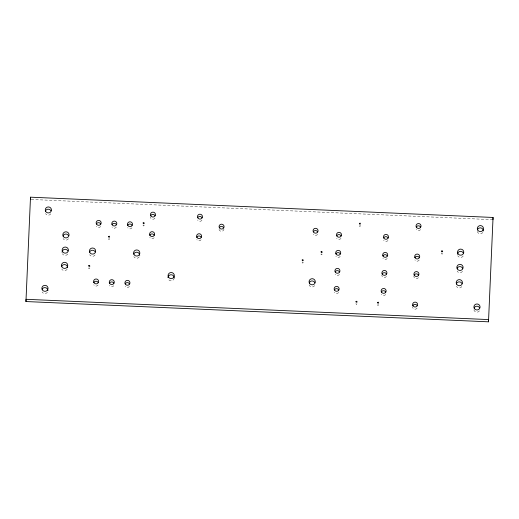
<?xml version="1.0" encoding="UTF-8"?>
<svg xmlns="http://www.w3.org/2000/svg" width="519" height="519" viewBox="0 0 519 519"><rect width="100%" height="100%" fill="white"/><g stroke="black" fill="none" stroke-linecap="round" stroke-linejoin="round"><path stroke-width="0.39" stroke-dasharray="2.6 1.95" d="M302.09 262.186L302.59 263.114L303.135 262.835L302.947 262.004M355.904 303.667L356.397 304.588L356.968 303.712M441.747 253.045L441.487 253.856L442.318 254.109L442.577 253.298L442.058 252.974M31.198 199.458L492.94 219.699M482.884 232.441A3.088 3.004 2.9 0 1 477.195 230.683M479.478 310.829A3.088 3.004 2.9 0 1 473.789 309.077M47.443 292.191A3.088 3.004 2.9 0 1 42.104 291.957M50.856 213.796A3.088 3.004 2.9 0 1 45.51 213.562M174.209 277.944A3.133 3.056 2.9 0 1 168.299 279.216M314.709 285.632A3.133 3.056 2.9 0 1 308.928 283.854M418.444 277.6A2.504 2.439 2.9 0 1 413.825 276.173M417.114 308.111A2.504 2.439 2.9 0 1 412.495 306.69M420.533 229.541A2.504 2.439 2.9 0 1 416.199 229.353M419.209 260.058A2.504 2.439 2.9 0 1 414.869 259.87M223.968 228.97A2.504 2.439 2.9 0 1 221.36 231.299A2.504 2.439 2.9 0 1 218.96 228.749M317.57 234.296A2.504 2.439 2.9 0 1 313.229 234.108M95.081 254.939A3.133 3.056 2.9 0 1 89.651 254.699M139.235 256.879A3.133 3.056 2.9 0 1 133.811 256.639M463.182 256.036A3.133 3.056 2.9 0 1 457.752 255.796M462.52 271.288A3.133 3.056 2.9 0 1 457.09 271.054M461.852 286.546A3.133 3.056 2.9 0 1 456.428 286.313M386.428 276.432A2.504 2.439 2.9 0 1 381.802 275.012M339.432 274.376A2.504 2.439 2.9 0 1 335.092 274.181M340.211 256.354A2.504 2.439 2.9 0 1 335.877 256.165M387.206 258.417A2.504 2.439 2.9 0 1 382.873 258.222M154.111 237.663A2.504 2.439 2.9 0 1 149.77 237.468M201.106 239.72A2.504 2.439 2.9 0 1 196.766 239.531M338.648 292.392A2.504 2.439 2.9 0 1 334.307 292.203M385.643 294.455A2.504 2.439 2.9 0 1 381.303 294.267M387.991 240.394A2.504 2.439 2.9 0 1 383.658 240.2M340.996 238.331A2.504 2.439 2.9 0 1 336.662 238.143M154.96 218.142A2.504 2.439 2.9 0 1 150.341 216.715M201.956 220.199A2.504 2.439 2.9 0 1 197.616 220.011M113.778 285.664A2.504 2.439 2.9 0 1 109.438 285.476M129.439 286.352A2.504 2.439 2.9 0 1 125.105 286.164M98.11 284.976A2.504 2.439 2.9 0 1 93.77 284.788M116.321 227.095A2.504 2.439 2.9 0 1 111.981 226.907M131.988 227.783A2.504 2.439 2.9 0 1 127.648 227.594M100.654 226.414A2.504 2.439 2.9 0 1 96.32 226.219M68.476 238.727A3.133 3.056 2.9 0 1 63.046 238.487M67.807 253.986A3.133 3.056 2.9 0 1 62.384 253.746M67.146 269.244A3.133 3.056 2.9 0 1 61.722 269.004M88.671 267.875L88.859 268.706L89.709 268.524L89.521 267.694L88.671 267.875M108.477 238.649L108.666 239.48L109.515 239.298L109.327 238.468L108.477 238.649M143.049 225.123L143.238 225.953L144.094 225.771L143.899 224.941L143.049 225.123M320.989 253.986L321.177 254.816L322.027 254.634L321.838 253.804L320.989 253.986M359.297 225.577L359.485 226.407L360.342 226.226L360.147 225.395L359.297 225.577M377.488 304.614L377.676 305.444L378.526 305.256L378.338 304.426L377.488 304.614"/><path stroke-width="0.78" d="M25.95 301.539L30.504 197.181L493.05 217.461L488.496 321.819L25.95 301.539L26.06 299.301L488.613 319.581L488.496 321.819M30.387 199.419L30.504 197.181M492.94 219.699L493.05 217.461M477.675 229.203A3.088 3.004 2.9 0 1 483.364 230.955M474.269 307.592A3.088 3.004 2.9 0 1 479.608 307.825M42.234 288.953A3.088 3.004 2.9 0 1 47.923 290.705M45.646 210.558A3.088 3.004 2.9 0 1 50.985 210.792M167.942 277.671A3.133 3.056 2.9 0 1 171.212 274.759A3.133 3.056 2.9 0 1 174.209 277.944M309.415 282.342A3.133 3.056 2.9 0 1 314.838 282.583M414.214 274.966A2.504 2.439 2.9 0 1 418.548 275.161M412.884 305.483A2.504 2.439 2.9 0 1 417.224 305.672M416.303 226.913A2.504 2.439 2.9 0 1 420.637 227.101M414.973 257.43A2.504 2.439 2.9 0 1 419.313 257.619M219.349 227.549A2.504 2.439 2.9 0 1 223.683 227.737M313.34 231.669A2.504 2.439 2.9 0 1 317.673 231.857M89.787 251.65A3.133 3.056 2.9 0 1 95.211 251.89M133.941 253.59A3.133 3.056 2.9 0 1 139.721 255.367M457.401 254.252A3.133 3.056 2.9 0 1 463.311 252.98M457.226 267.999A3.133 3.056 2.9 0 1 462.65 268.239M456.558 283.257A3.133 3.056 2.9 0 1 461.988 283.497M382.192 273.805A2.504 2.439 2.9 0 1 386.532 273.993M335.196 271.742A2.504 2.439 2.9 0 1 339.536 271.937M335.981 253.726A2.504 2.439 2.9 0 1 340.321 253.914M382.977 255.783A2.504 2.439 2.9 0 1 387.317 255.977M149.881 235.036A2.504 2.439 2.9 0 1 154.214 235.224M196.876 237.092A2.504 2.439 2.9 0 1 201.21 237.28M334.418 289.764A2.504 2.439 2.9 0 1 338.751 289.959M381.413 291.827A2.504 2.439 2.9 0 1 385.747 292.015M383.762 237.767A2.504 2.439 2.9 0 1 388.095 237.955M336.766 235.704A2.504 2.439 2.9 0 1 341.1 235.892M150.731 215.508A2.504 2.439 2.9 0 1 155.064 215.703M197.72 217.571A2.504 2.439 2.9 0 1 202.06 217.759M109.541 283.037A2.504 2.439 2.9 0 1 113.882 283.225M125.209 283.724A2.504 2.439 2.9 0 1 129.542 283.912M93.881 282.349A2.504 2.439 2.9 0 1 98.214 282.537M112.091 224.468A2.504 2.439 2.9 0 1 116.425 224.662M127.752 225.155A2.504 2.439 2.9 0 1 132.092 225.343M96.424 223.78A2.504 2.439 2.9 0 1 100.764 223.974M63.182 235.438A3.133 3.056 2.9 0 1 68.605 235.678M62.027 252.202A3.133 3.056 2.9 0 1 67.944 250.937M61.852 265.955A3.133 3.056 2.9 0 1 67.632 267.733M88.781 265.637L88.97 266.468L89.826 266.286L89.631 265.456L88.781 265.637M108.588 236.417L108.782 237.248L109.632 237.066L109.444 236.236L108.588 236.417M143.16 222.885L143.354 223.715L144.204 223.533L144.016 222.703L143.16 222.885M302.207 259.954L302.395 260.785L303.252 260.596L303.057 259.766L302.207 259.954M321.099 251.754L321.293 252.584L322.143 252.396L321.955 251.566L321.099 251.754M359.408 223.339L359.602 224.169L360.452 223.987L360.264 223.157L359.408 223.339M356.015 301.429L356.203 302.259L357.059 302.077L356.864 301.247L356.015 301.429M377.598 302.376L377.793 303.206L378.643 303.025L378.455 302.194L377.598 302.376M441.624 251.021L441.812 251.851L442.668 251.663L442.473 250.833L441.624 251.021M477.655 229.969A3.088 3.004 2.9 0 0 483.001 230.202A3.088 3.004 2.9 0 0 480.523 225.583A3.088 3.004 2.9 0 0 477.655 229.969M474.249 308.357A3.088 3.004 2.9 0 0 479.588 308.591A3.088 3.004 2.9 0 0 477.117 303.972A3.088 3.004 2.9 0 0 474.249 308.357M42.221 289.719A3.088 3.004 2.9 0 0 47.56 289.952A3.088 3.004 2.9 0 0 45.082 285.327A3.088 3.004 2.9 0 0 42.221 289.719M45.627 211.33A3.088 3.004 2.9 0 0 50.966 211.564A3.088 3.004 2.9 0 0 48.494 206.938A3.088 3.004 2.9 0 0 45.627 211.33M168.409 276.977A3.133 3.056 2.9 0 0 173.839 277.217A3.133 3.056 2.9 0 0 171.322 272.52A3.133 3.056 2.9 0 0 168.409 276.977M309.395 283.16A3.133 3.056 2.9 0 0 314.819 283.4A3.133 3.056 2.9 0 0 312.308 278.703A3.133 3.056 2.9 0 0 309.395 283.16M414.22 275.174A2.504 2.439 2.9 0 0 418.554 275.362A2.504 2.439 2.9 0 0 416.549 271.606A2.504 2.439 2.9 0 0 414.22 275.174M412.89 305.685A2.504 2.439 2.9 0 0 417.231 305.879A2.504 2.439 2.9 0 0 415.219 302.123A2.504 2.439 2.9 0 0 412.89 305.685M416.309 227.114A2.504 2.439 2.9 0 0 420.643 227.309A2.504 2.439 2.9 0 0 418.638 223.553A2.504 2.439 2.9 0 0 416.309 227.114M414.979 257.632A2.504 2.439 2.9 0 0 419.32 257.82A2.504 2.439 2.9 0 0 417.308 254.07A2.504 2.439 2.9 0 0 414.979 257.632M219.355 227.75A2.504 2.439 2.9 0 0 223.689 227.938A2.504 2.439 2.9 0 0 221.684 224.189A2.504 2.439 2.9 0 0 219.355 227.75M313.346 231.87A2.504 2.439 2.9 0 0 317.68 232.058A2.504 2.439 2.9 0 0 315.675 228.308A2.504 2.439 2.9 0 0 313.346 231.87M89.768 252.468A3.133 3.056 2.9 0 0 95.191 252.708A3.133 3.056 2.9 0 0 92.68 248.011A3.133 3.056 2.9 0 0 89.768 252.468M133.921 254.401A3.133 3.056 2.9 0 0 139.352 254.641A3.133 3.056 2.9 0 0 136.834 249.944A3.133 3.056 2.9 0 0 133.921 254.401M457.868 253.557A3.133 3.056 2.9 0 0 463.292 253.797A3.133 3.056 2.9 0 0 460.781 249.101A3.133 3.056 2.9 0 0 457.868 253.557M457.207 268.816A3.133 3.056 2.9 0 0 462.63 269.056A3.133 3.056 2.9 0 0 460.113 264.359A3.133 3.056 2.9 0 0 457.207 268.816M456.538 284.075A3.133 3.056 2.9 0 0 461.968 284.315A3.133 3.056 2.9 0 0 459.451 279.618A3.133 3.056 2.9 0 0 456.538 284.075M382.198 274.006A2.504 2.439 2.9 0 0 386.538 274.201A2.504 2.439 2.9 0 0 384.527 270.444A2.504 2.439 2.9 0 0 382.198 274.006M335.209 271.95A2.504 2.439 2.9 0 0 339.543 272.138A2.504 2.439 2.9 0 0 337.532 268.388A2.504 2.439 2.9 0 0 335.209 271.95M335.988 253.927A2.504 2.439 2.9 0 0 340.328 254.115A2.504 2.439 2.9 0 0 338.317 250.366A2.504 2.439 2.9 0 0 335.988 253.927M382.983 255.99A2.504 2.439 2.9 0 0 387.323 256.178A2.504 2.439 2.9 0 0 385.312 252.422A2.504 2.439 2.9 0 0 382.983 255.99M149.887 235.237A2.504 2.439 2.9 0 0 154.221 235.425A2.504 2.439 2.9 0 0 152.216 231.675A2.504 2.439 2.9 0 0 149.887 235.237M196.883 237.293A2.504 2.439 2.9 0 0 201.216 237.488A2.504 2.439 2.9 0 0 199.212 233.732A2.504 2.439 2.9 0 0 196.883 237.293M334.424 289.972A2.504 2.439 2.9 0 0 338.758 290.16A2.504 2.439 2.9 0 0 336.753 286.404A2.504 2.439 2.9 0 0 334.424 289.972M381.42 292.028A2.504 2.439 2.9 0 0 385.753 292.216A2.504 2.439 2.9 0 0 383.742 288.467A2.504 2.439 2.9 0 0 381.42 292.028M383.768 237.968A2.504 2.439 2.9 0 0 388.108 238.156A2.504 2.439 2.9 0 0 386.097 234.406A2.504 2.439 2.9 0 0 383.768 237.968M336.773 235.905A2.504 2.439 2.9 0 0 341.113 236.1A2.504 2.439 2.9 0 0 339.102 232.343A2.504 2.439 2.9 0 0 336.773 235.905M150.737 215.716A2.504 2.439 2.9 0 0 155.071 215.904A2.504 2.439 2.9 0 0 153.06 212.148A2.504 2.439 2.9 0 0 150.737 215.716M197.733 217.772A2.504 2.439 2.9 0 0 202.066 217.967A2.504 2.439 2.9 0 0 200.055 214.211A2.504 2.439 2.9 0 0 197.733 217.772M109.548 283.238A2.504 2.439 2.9 0 0 113.888 283.432A2.504 2.439 2.9 0 0 111.877 279.676A2.504 2.439 2.9 0 0 109.548 283.238M125.215 283.925A2.504 2.439 2.9 0 0 129.555 284.114A2.504 2.439 2.9 0 0 127.544 280.364A2.504 2.439 2.9 0 0 125.215 283.925M93.887 282.55A2.504 2.439 2.9 0 0 98.221 282.745A2.504 2.439 2.9 0 0 96.216 278.988A2.504 2.439 2.9 0 0 93.887 282.55M112.098 224.675A2.504 2.439 2.9 0 0 116.431 224.863A2.504 2.439 2.9 0 0 114.427 221.107A2.504 2.439 2.9 0 0 112.098 224.675M127.765 225.356A2.504 2.439 2.9 0 0 132.098 225.551A2.504 2.439 2.9 0 0 130.087 221.795A2.504 2.439 2.9 0 0 127.765 225.356M96.43 223.987A2.504 2.439 2.9 0 0 100.77 224.176A2.504 2.439 2.9 0 0 98.759 220.419A2.504 2.439 2.9 0 0 96.43 223.987M63.162 236.255A3.133 3.056 2.9 0 0 68.586 236.495A3.133 3.056 2.9 0 0 66.075 231.798A3.133 3.056 2.9 0 0 63.162 236.255M62.494 251.514A3.133 3.056 2.9 0 0 67.924 251.747A3.133 3.056 2.9 0 0 65.407 247.05A3.133 3.056 2.9 0 0 62.494 251.514M61.832 266.772A3.133 3.056 2.9 0 0 67.262 267.006A3.133 3.056 2.9 0 0 64.745 262.309A3.133 3.056 2.9 0 0 61.832 266.772"/></g></svg>
